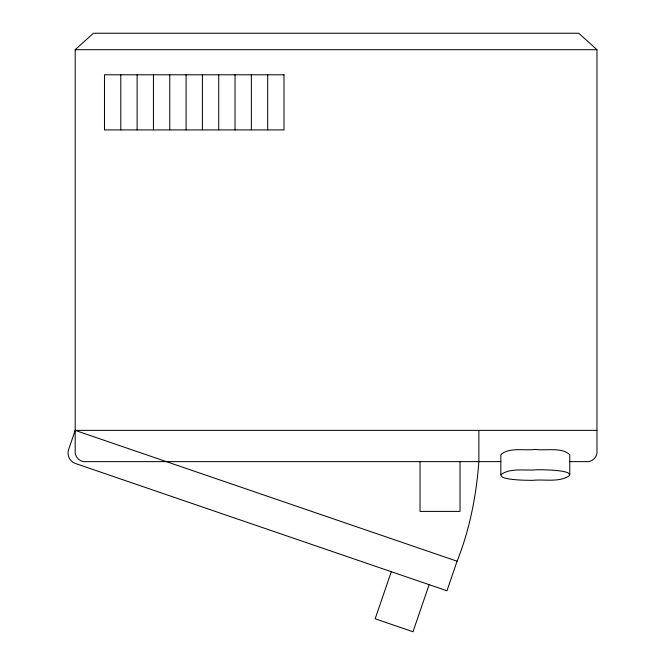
<?xml version="1.0" encoding="UTF-8"?>
<svg xmlns="http://www.w3.org/2000/svg" width="665" height="665" viewBox="0 0 665 665"><rect width="100%" height="100%" fill="white"/><g stroke="black" fill="none" stroke-linecap="round" stroke-linejoin="round"><path stroke-width="1" d="M500.87 474.735C510.404 467.387 525.732 471.044 537.337 469.739C545.624 469.839 553.953 469.914 562.158 471.227C564.668 471.967 569.415 472.009 569.739 475.367C559.739 482.848 544.502 479.008 532.599 480.354C524.436 480.246 516.206 480.163 508.135 478.817C505.674 478.093 501.069 477.977 500.836 474.652L500.836 454.744C508.733 446.946 524.976 450.928 535.3 449.424C545.633 450.928 561.875 446.946 569.772 454.744L569.772 474.785M596.962 430.38L75.187 430.38L68.636 449.515A11.022 11.022 0 0 0 75.486 463.513L446.955 590.778L457.088 561.218C469.748 529.498 476.315 495.608 478.875 461.626L478.875 430.38M391.294 571.709L375.16 618.791L412.998 631.75L429.125 584.668M500.836 461.626L86.209 461.626C79.9 462.416 74.405 456.913 75.187 450.604L75.187 49.7L93.391 33.25L578.758 33.25L596.962 49.7L596.962 450.604C597.752 456.913 592.249 462.416 585.94 461.626L569.772 461.626M75.187 49.7L596.962 49.7M75.187 430.38L457.088 561.218M460.03 461.626L460.03 511.393L420.039 511.393L420.039 461.626M267.687 74.779L267.687 129.916M251.362 74.779L251.362 129.916M235.044 74.779L235.044 129.916M218.727 74.779L218.727 129.916M202.401 74.779L202.401 129.916M186.084 74.779L186.084 129.916M169.766 74.779L169.766 129.916M153.44 74.779L153.44 129.916M137.123 74.779L137.123 129.916M120.797 74.779L120.797 129.916M284.005 74.779L104.48 74.779L104.48 129.916L284.005 129.916L284.005 74.779"/></g></svg>
